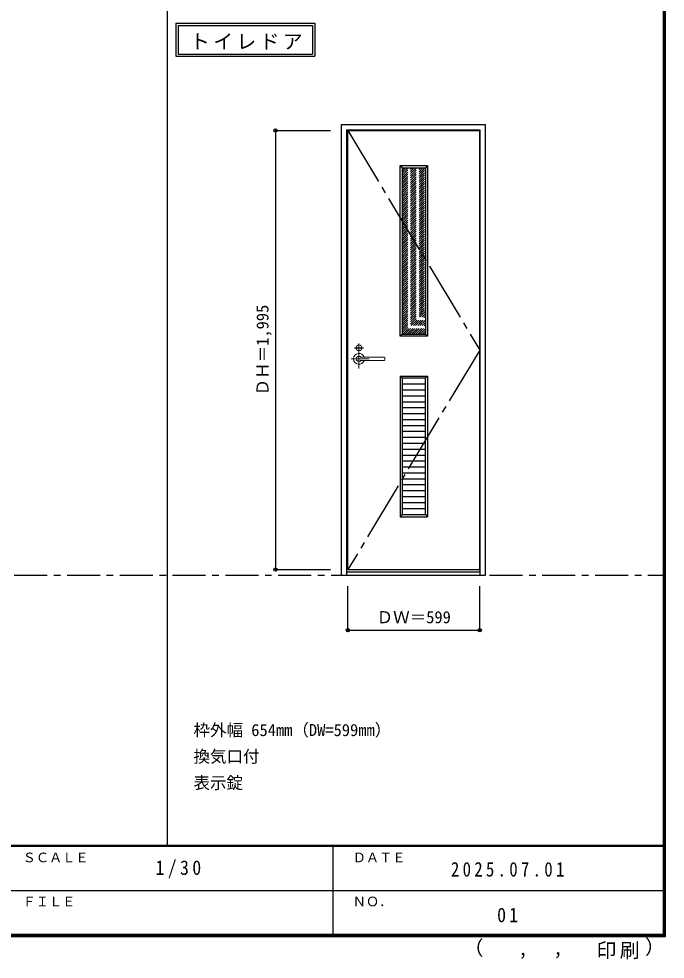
# Model space of a CAD drawing. Units: millimetres, scale not verified. Extents: x -6000 to 5700, y -4307 to 4260.
# Drawn here: x 2763 to 5700, y -4307 to -36 of the extents above; entities that cross this region are included whole.
import ezdxf
from ezdxf.enums import TextEntityAlignment as Align

# ---------------------------------------------------------------- set-up
doc = ezdxf.new("R2010")
doc.units = ezdxf.units.MM
doc.header["$LTSCALE"] = 30
doc.header["$PDMODE"] = 32
doc.header["$PDSIZE"] = 15
for name, pattern in [('CHAIN1', [8, 5, -1, 1, -1]), ('CHAIN2', [12, 9, -1, 1, -1]), ('DASHED1', [1.8, 1.2, -0.6])]:
    doc.linetypes.add(name, pattern=pattern)
for name, color, linetype in [('0-1_通り芯', 4, 'CHAIN1'), ('0-2_扉', 3, 'Continuous'), ('0-3_仕上げ', 4, 'Continuous'), ('0-4_枠', 3, 'Continuous'), ('0-A_文字', 7, 'Continuous'), ('0-B_寸法', 7, 'Continuous'), ('0-C_ハッチ', 4, 'DASHED1'), ('F-1_枠', 6, 'Continuous'), ('F-A_文字', 7, 'Continuous')]:
    doc.layers.add(name, color=color, linetype=linetype)
doc.layers.add('0-5_レバー', color=7, linetype='Continuous', lineweight=18)
doc.styles.add('ＭＳ ゴシック', font='')
doc.styles.get('ＭＳ ゴシック').set_extended_font_data('MS Gothic')

msp = doc.modelspace()

# ---------------------------------------------------------------- linework, layer by layer
at = {"layer": '0-1_通り芯'}
msp.add_line((4288.5, -1530), (4328.5, -1530), dxfattribs=at)
at = {"layer": '0-1_通り芯', "color": 7}
msp.add_line((-3258.4, -2562.5), (5690, -2562.5), dxfattribs=at)
at = {"layer": '0-2_扉'}
for p, q in [((4258, -542.5), (4857, -542.5)), ((4258, -2537.5), (4258, -542.5)), ((4857, -2537.5), (4857, -542.5)), ((4258, -2537.5), (4857, -2537.5))]:
    msp.add_line(p, q, dxfattribs=at)
at = {"layer": '0-3_仕上げ', "color": 7}
for p, q in [((4495, -702.5), (4505, -712.5)), ((4495, -702.5), (4620, -702.5)), ((4620, -702.5), (4610, -712.5)), ((4620, -702.5), (4620, -1477.5)), ((4505, -1467.5), (4495, -1477.5)), ((4610, -1467.5), (4620, -1477.5)), ((4495, -1658.5), (4495, -2297.5)), ((4495, -1658.5), (4505, -1668.5)), ((4495, -1658.5), (4620, -1658.5)), ((4620, -1658.5), (4610, -1668.5)), ((4620, -1658.5), (4620, -2297.5)), ((4505, -2287.5), (4495, -2297.5)), ((4495, -2297.5), (4620, -2297.5)), ((4610, -2287.5), (4620, -2297.5))]:
    msp.add_line(p, q, dxfattribs=at)
at = {"layer": '0-3_仕上げ', "color": 3}
for p, q in [((4505, -712.5), (4610, -712.5)), ((4505, -712.5), (4505, -1467.5)), ((4610, -712.5), (4610, -1467.5)), ((4505, -1467.5), (4610, -1467.5)), ((4505, -1668.5), (4505, -2287.5)), ((4610, -1668.5), (4505, -1668.5)), ((4610, -1695.41), (4505, -1695.41)), ((4610, -2287.5), (4610, -1668.5)), ((4610, -1722.33), (4505, -1722.33)), ((4610, -1749.24), (4505, -1749.24)), ((4610, -1776.15), (4505, -1776.15)), ((4610, -1803.07), (4505, -1803.07)), ((4610, -1829.98), (4505, -1829.98)), ((4610, -1856.89), (4505, -1856.89)), ((4610, -1883.8), (4505, -1883.8)), ((4610, -1910.72), (4505, -1910.72)), ((4610, -1937.63), (4505, -1937.63)), ((4610, -1964.54), (4505, -1964.54)), ((4610, -1991.46), (4505, -1991.46)), ((4610, -2018.37), (4505, -2018.37)), ((4610, -2045.28), (4505, -2045.28)), ((4610, -2072.2), (4505, -2072.2)), ((4610, -2099.11), (4505, -2099.11)), ((4610, -2126.02), (4505, -2126.02)), ((4610, -2152.93), (4505, -2152.93)), ((4610, -2179.85), (4505, -2179.85)), ((4610, -2206.76), (4505, -2206.76)), ((4610, -2233.67), (4505, -2233.67)), ((4610, -2260.59), (4505, -2260.59)), ((4505, -2287.5), (4610, -2287.5))]:
    msp.add_line(p, q, dxfattribs=at)
at = {"layer": '0-3_仕上げ', "color": 7}
msp.add_lwpolyline([(4620, -1477.5), (4495, -1477.5), (4495, -702.5)], dxfattribs=at)
at = {"layer": '0-4_枠'}
for p, q in [((4229, -515.5), (4883, -515.5)), ((4229, -2562.5), (4229, -515.5)), ((4253, -539.5), (4859, -539.5)), ((4253, -2562.5), (4253, -539.5)), ((4859, -2562.5), (4859, -539.5)), ((4883, -2562.5), (4883, -515.5)), ((4229, -2562.5), (4883, -2562.5)), ((4253, -2547.5), (4859, -2547.5))]:
    msp.add_line(p, q, dxfattribs=at)
at = {"layer": '0-5_レバー', "color": 4, "linetype": 'CHAIN1'}
for p, q in [((4308.5, -1510), (4308.5, -1623.39)), ((4355.3, -1580), (4272.28, -1580))]:
    msp.add_line(p, q, dxfattribs=at)
at = {"layer": '0-5_レバー'}
for q in [(4425.5, -1574.51), (4425.5, -1585.5)]:
    msp.add_line((4425.5, -1580), q, dxfattribs=at)
for points in [[(4318.46, -1573.01), (4317.69, -1572.22), (4315.72, -1570.85), (4313.48, -1569.84), (4311.04, -1569.21), (4308.5, -1569), (4305.96, -1569.21), (4303.53, -1569.84), (4301.28, -1570.85), (4299.31, -1572.22), (4297.69, -1573.89), (4296.49, -1575.79), (4295.75, -1577.85), (4295.5, -1580), (4295.75, -1582.15), (4296.49, -1584.21), (4297.69, -1586.11), (4299.31, -1587.78), (4301.28, -1589.15), (4303.53, -1590.16), (4305.96, -1590.79), (4308.5, -1591), (4311.04, -1590.79), (4313.48, -1590.16), (4315.72, -1589.15), (4317.69, -1587.78), (4318.46, -1586.99)], [(4424, -1573), (4414.27, -1573), (4404.09, -1573), (4394.49, -1573), (4385.5, -1573), (4377.09, -1573), (4369.28, -1573), (4362.46, -1573), (4356.16, -1573), (4350.4, -1573), (4345.15, -1573), (4340.36, -1573), (4335.71, -1573), (4331.5, -1573), (4327.75, -1573), (4325.75, -1573), (4323.9, -1573), (4321.89, -1573.01), (4319.48, -1573.01), (4317.99, -1573.01), (4316.45, -1573.01), (4314.93, -1573.01), (4313.83, -1573.01), (4313.37, -1573.01), (4313.37, -1573.02)], [(4424, -1573), (4414.92, -1573), (4414.52, -1573)], [(4313.52, -1586.99), (4313.65, -1586.99), (4314.09, -1586.99), (4314.81, -1586.99), (4315.83, -1586.99), (4317.09, -1586.99), (4318.44, -1586.99), (4321.3, -1586.99), (4324.28, -1587), (4327.3, -1587), (4330.34, -1587), (4333.41, -1587), (4336.49, -1587), (4340.49, -1587), (4344.9, -1587), (4349.87, -1587), (4355.4, -1587), (4361.49, -1587), (4368.14, -1587), (4375.35, -1587), (4383.94, -1587), (4393.2, -1587), (4403.14, -1587), (4413.75, -1587), (4424, -1587)]]:
    msp.add_lwpolyline(points, dxfattribs=at)
at = {"layer": '0-5_レバー', "color": 4}
msp.add_circle((4308.5, -1530), 13, dxfattribs=at)
at = {"layer": '0-5_レバー'}
for centre, radius, start, end in [((4308.5, -1580), 24.55, 16.59952, 343.36736), ((4424, -1574.5), 1.5, 0.00847, 89.9163), ((4424, -1574.5), 1.5, 360, 90.17419), ((4424, -1585.5), 1.5, 270.16419, 0), ((4424, -1585.5), 1.5, 269.91059, 359.99153)]:
    msp.add_arc(centre, radius, start, end, dxfattribs=at)
at = {"layer": '0-A_文字'}
for p, q in [((3476.4, -55.5), (3476.4, -205.5)), ((3486.4, -65.5), (3486.4, -195.5)), ((3486.4, -65.5), (4097.43, -65.5)), ((4097.43, -65.5), (4097.43, -195.5)), ((3476.4, -205.5), (4107.43, -205.5)), ((3486.4, -195.5), (4097.43, -195.5))]:
    msp.add_line(p, q, dxfattribs=at)
at = {"layer": '0-A_文字', "linetype": 'CHAIN2'}
for p, q in [((4258, -542.5), (4857, -1540)), ((4857, -1540), (4258, -2537.5))]:
    msp.add_line(p, q, dxfattribs=at)
at = {"layer": '0-A_文字'}
msp.add_lwpolyline([(3476.4, -55.5), (4107.43, -55.5), (4107.43, -205.5)], dxfattribs=at)
at = {"layer": '0-B_寸法', "color": 4}
for p, q in [((3929, -542.5), (4179, -542.5)), ((3929, -542.5), (3929, -2537.5)), ((3929, -2537.5), (4179, -2537.5)), ((4258, -2812.5), (4258, -2612.5)), ((4857, -2812.5), (4857, -2612.5)), ((4258, -2812.5), (4857, -2812.5))]:
    msp.add_line(p, q, dxfattribs=at)
at = {"layer": '0-B_寸法'}
for p in [(3929, -542.5), (3929, -2537.5), (4258, -2812.5), (4857, -2812.5)]:
    msp.add_point(p, dxfattribs=at)
at = {"layer": '0-C_ハッチ'}
for p, q in [((4505, -816.5), (4609, -712.5)), ((4505, -806.6), (4599.1, -712.5)), ((4505, -796.7), (4589.2, -712.5)), ((4505, -786.8), (4579.3, -712.5)), ((4505, -776.9), (4569.4, -712.5)), ((4505, -767), (4559.5, -712.5)), ((4505, -757.1), (4549.6, -712.5)), ((4505, -747.2), (4539.7, -712.5)), ((4505, -737.3), (4529.81, -712.5)), ((4505, -727.4), (4519.91, -712.5)), ((4505, -717.51), (4510.01, -712.5)), ((4505, -826.4), (4610, -721.4)), ((4505, -836.3), (4610, -731.3)), ((4505, -846.2), (4610, -741.2)), ((4505, -856.1), (4610, -751.1)), ((4505, -866), (4610, -761)), ((4505, -875.9), (4610, -770.9)), ((4505, -885.8), (4610, -780.8)), ((4505, -895.7), (4610, -790.7)), ((4505, -905.6), (4610, -800.6)), ((4505, -915.49), (4610, -810.5)), ((4505, -925.39), (4610, -820.39)), ((4505, -935.29), (4610, -830.29)), ((4505, -945.19), (4610, -840.19)), ((4505, -955.09), (4610, -850.09)), ((4505, -964.99), (4610, -859.99)), ((4505, -974.89), (4610, -869.89)), ((4505, -984.79), (4610, -879.79)), ((4505, -994.69), (4610, -889.69)), ((4505, -1004.59), (4610, -899.59)), ((4505, -1014.49), (4610, -909.49)), ((4505, -1024.39), (4610, -919.39)), ((4505, -1034.29), (4610, -929.29)), ((4505, -1044.19), (4610, -939.19)), ((4505, -1054.09), (4610, -949.09)), ((4505, -1063.99), (4610, -958.99)), ((4505, -1073.89), (4610, -968.89)), ((4505, -1083.79), (4610, -978.79)), ((4505, -1093.69), (4610, -988.69)), ((4505, -1103.59), (4610, -998.59)), ((4505, -1113.48), (4610, -1008.49)), ((4505, -1123.38), (4610, -1018.38)), ((4505, -1133.28), (4610, -1028.28)), ((4505, -1143.18), (4610, -1038.18)), ((4505, -1153.08), (4610, -1048.08)), ((4505, -1162.98), (4610, -1057.98)), ((4505, -1172.88), (4610, -1067.88)), ((4505, -1182.78), (4610, -1077.78)), ((4505, -1192.68), (4610, -1087.68)), ((4505, -1202.58), (4610, -1097.58)), ((4505, -1212.48), (4610, -1107.48)), ((4505, -1222.38), (4610, -1117.38)), ((4505, -1232.28), (4610, -1127.28)), ((4505, -1242.18), (4610, -1137.18)), ((4505, -1252.08), (4610, -1147.08)), ((4505, -1261.98), (4610, -1156.98)), ((4505, -1271.88), (4610, -1166.88)), ((4505, -1281.78), (4610, -1176.78)), ((4505, -1291.68), (4610, -1186.68)), ((4505, -1301.58), (4610, -1196.58)), ((4505, -1311.47), (4610, -1206.48)), ((4505, -1321.37), (4610, -1216.37)), ((4505, -1331.27), (4610, -1226.27)), ((4505, -1341.17), (4610, -1236.17)), ((4505, -1351.07), (4610, -1246.07)), ((4505, -1360.97), (4610, -1255.97)), ((4505, -1370.87), (4610, -1265.87)), ((4505, -1380.77), (4610, -1275.77)), ((4505, -1390.67), (4610, -1285.67)), ((4505, -1400.57), (4610, -1295.57)), ((4505, -1410.47), (4610, -1305.47)), ((4505, -1420.37), (4610, -1315.37)), ((4505, -1430.27), (4610, -1325.27)), ((4505, -1440.17), (4610, -1335.17)), ((4505, -1450.07), (4610, -1345.07)), ((4505, -1459.97), (4610, -1354.97)), ((4507.37, -1467.5), (4610, -1364.87)), ((4517.27, -1467.5), (4610, -1374.77)), ((4527.17, -1467.5), (4610, -1384.67)), ((4537.07, -1467.5), (4610, -1394.57)), ((4546.97, -1467.5), (4610, -1404.46)), ((4556.86, -1467.5), (4610, -1414.36)), ((4566.76, -1467.5), (4610, -1424.26)), ((4576.66, -1467.5), (4610, -1434.16)), ((4586.56, -1467.5), (4610, -1444.06)), ((4596.46, -1467.5), (4610, -1453.96)), ((4606.36, -1467.5), (4610, -1463.86))]:
    msp.add_line(p, q, dxfattribs=at)
at = {"layer": 'F-1_枠'}
for p, q in [((3436.4, 4175), (3436.4, -3790)), ((5690, 4175), (5690, -4205)), ((5695, 4175), (5695, -4205)), ((5700, 4175), (5700, -4205)), ((5700, -3790), (-6000, -3790)), ((5700, -3795), (-6000, -3795)), ((4190, -3795), (4190, -4195)), ((-150, -3995), (5690, -3995.01)), ((5700, -4195), (-6000, -4195)), ((5700, -4200), (-6000, -4200)), ((5700, -4205), (-6000, -4205))]:
    msp.add_line(p, q, dxfattribs=at)

# ---------------------------------------------------------------- texts
at = {"layer": '0-A_文字', "style": 'ＭＳ ゴシック'}
for s, p in [('枠外幅 654mm（DW=599mm）', (3556.4, -3310)), ('換気口付', (3556.4, -3430)), ('表示錠', (3556.4, -3550))]:
    msp.add_text(s, height=54.99, dxfattribs=at).set_placement(p, align=Align.BOTTOM_LEFT)
at = {"layer": '0-A_文字', "insert": (3541.06, -175.5), "char_height": 65.98, "attachment_point": 7, "style": 'ＭＳ ゴシック'}
msp.add_mtext('\\T1.17;トイレドア', dxfattribs=at)
at = {"layer": '0-B_寸法', "style": 'ＭＳ ゴシック'}
msp.add_text('ＤＨ＝1,995', height=54.99, rotation=90, dxfattribs=at).set_placement((3914, -1746.25), align=Align.BOTTOM_LEFT)
msp.add_text('ＤＷ＝599', height=54.99, dxfattribs=at).set_placement((4388.75, -2797.5), align=Align.BOTTOM_LEFT)
at = {"layer": 'F-A_文字', "style": 'ＭＳ ゴシック'}
for s, height, p in [('ＳＣＡＬＥ', 43.99, (2780, -3880)), ('ＤＡＴＥ', 43.99, (4280, -3880)), ('ＦＩＬＥ', 43.99, (2780, -4080)), ('ＮＯ．', 43.99, (4280, -4080)), ('（', 65.98, (4784.03, -4308.31)), ('）', 65.98, (5608.4, -4304.13)), (',', 65.98, (5031.28, -4308.31)), (',', 65.98, (5190.2, -4305.53))]:
    msp.add_text(s, height=height, dxfattribs=at).set_placement(p, align=Align.BOTTOM_LEFT)
at = {"layer": 'F-A_文字', "char_height": 65.98, "attachment_point": 7, "style": 'ＭＳ ゴシック'}
for s, insert in [('\\T1.38;\\W0.9;1/30', (3383.75, -3940)), ('\\T1.39;\\W0.85;2025.07.01', (4726.25, -3932.5)), ('\\T1.36;\\W0.9;01', (4936.25, -4140)), ('\\T1.17;印刷', (5388.15, -4306.92))]:
    msp.add_mtext(s, dxfattribs=dict(at, insert=insert))

doc.saveas('drawing.dxf')
